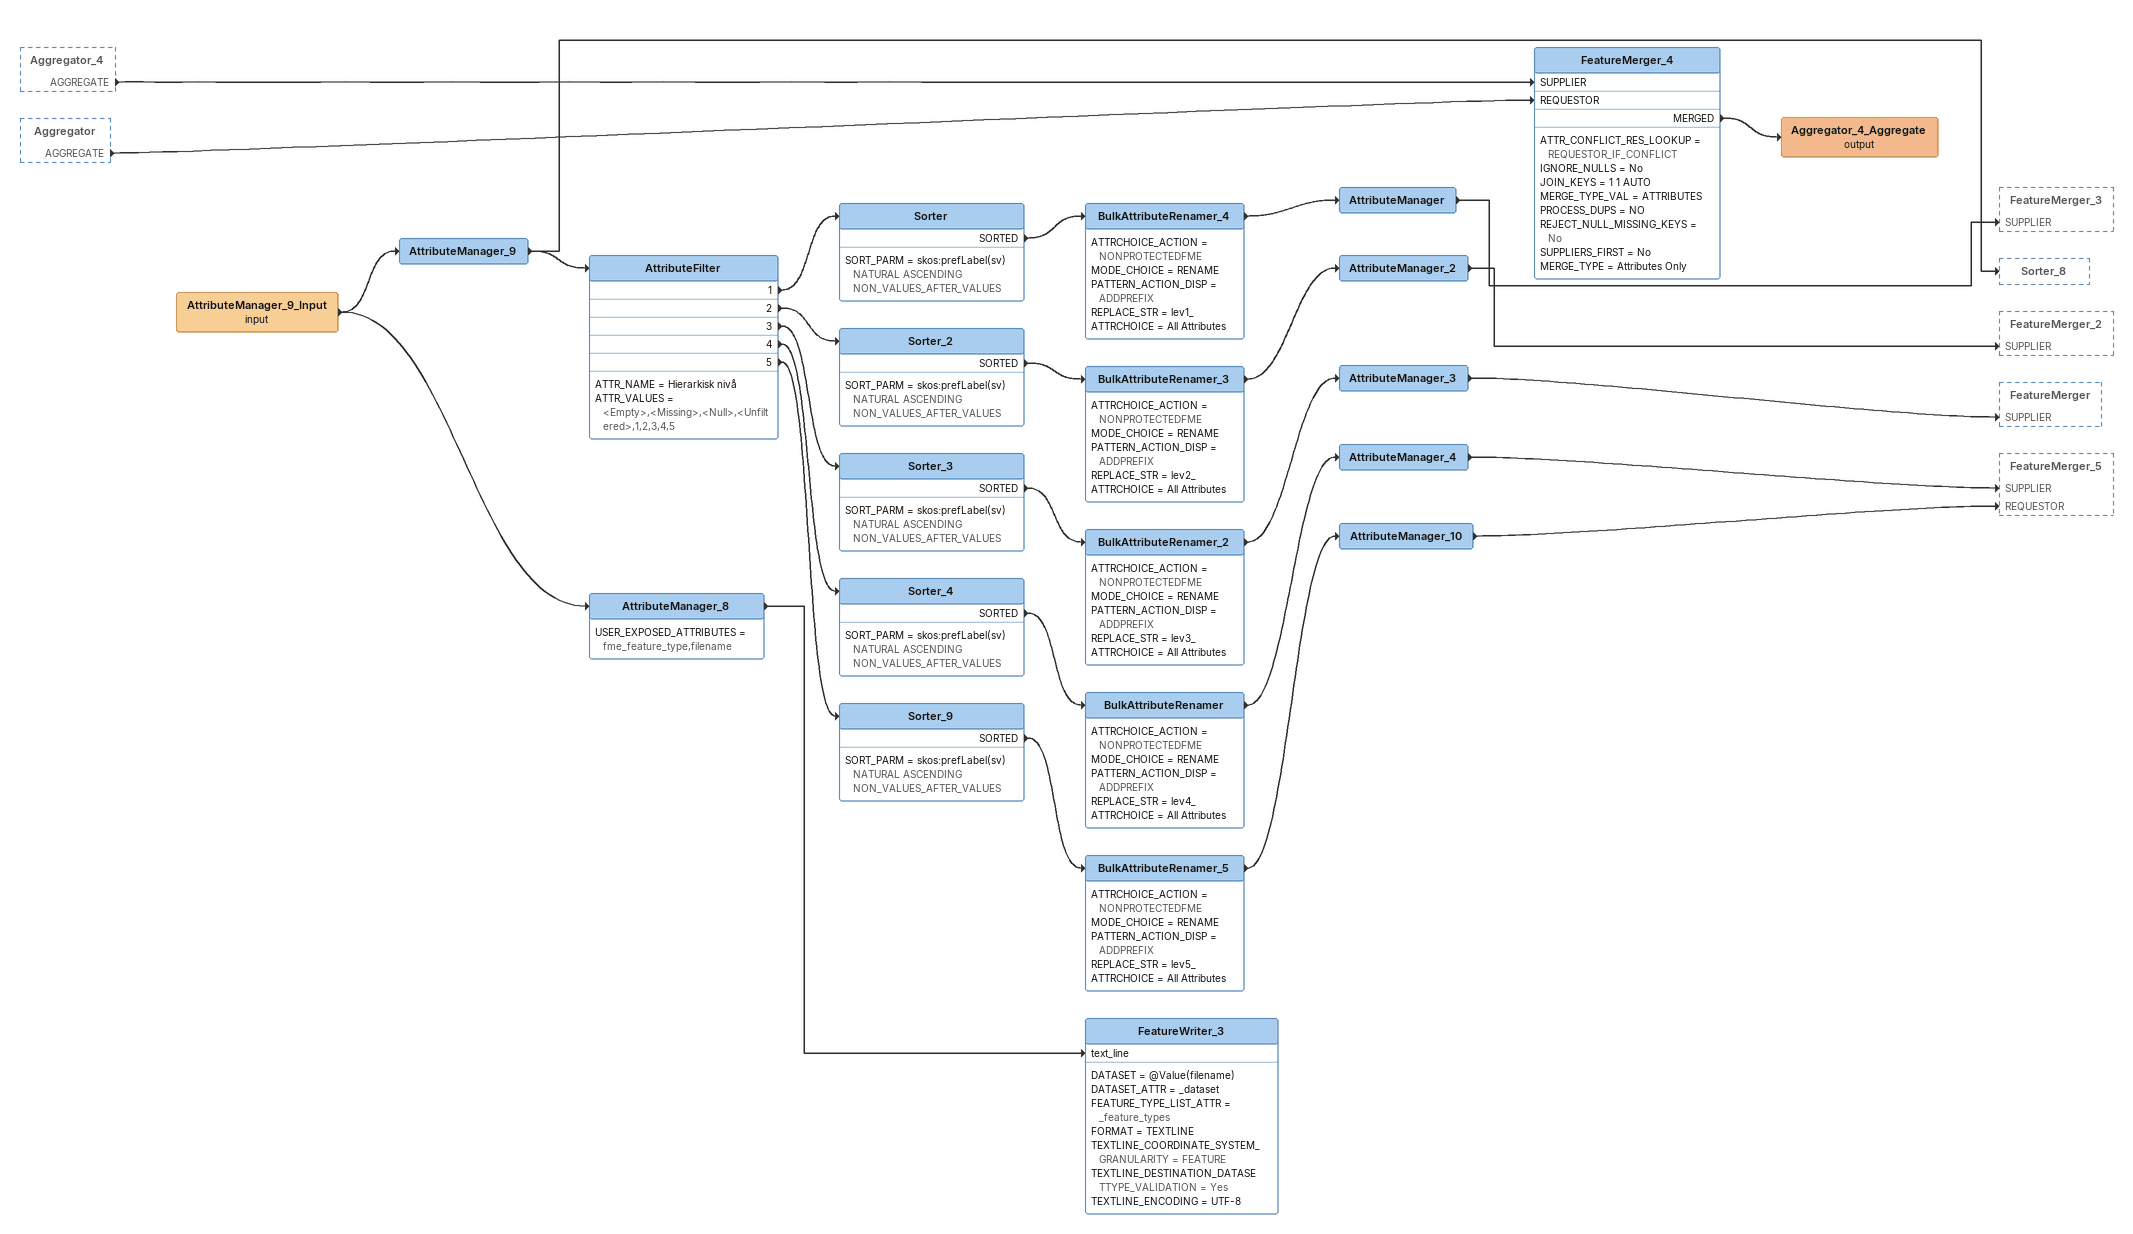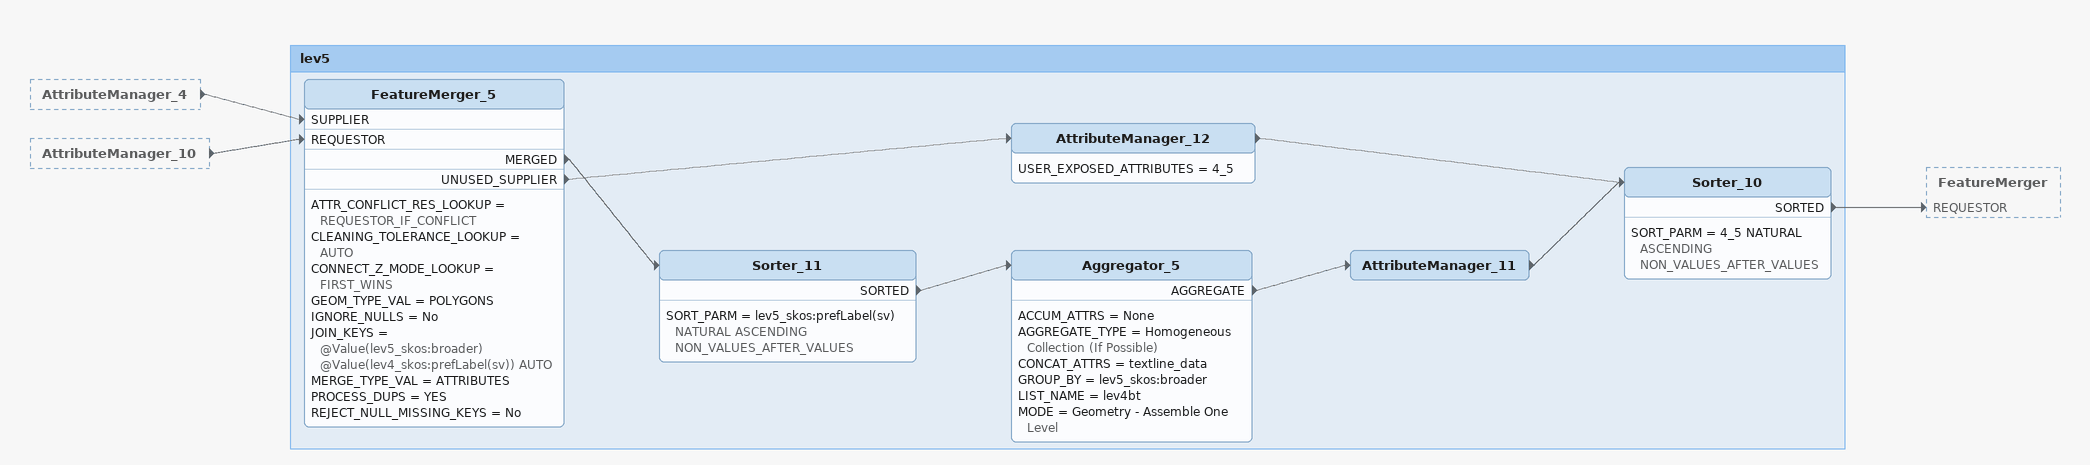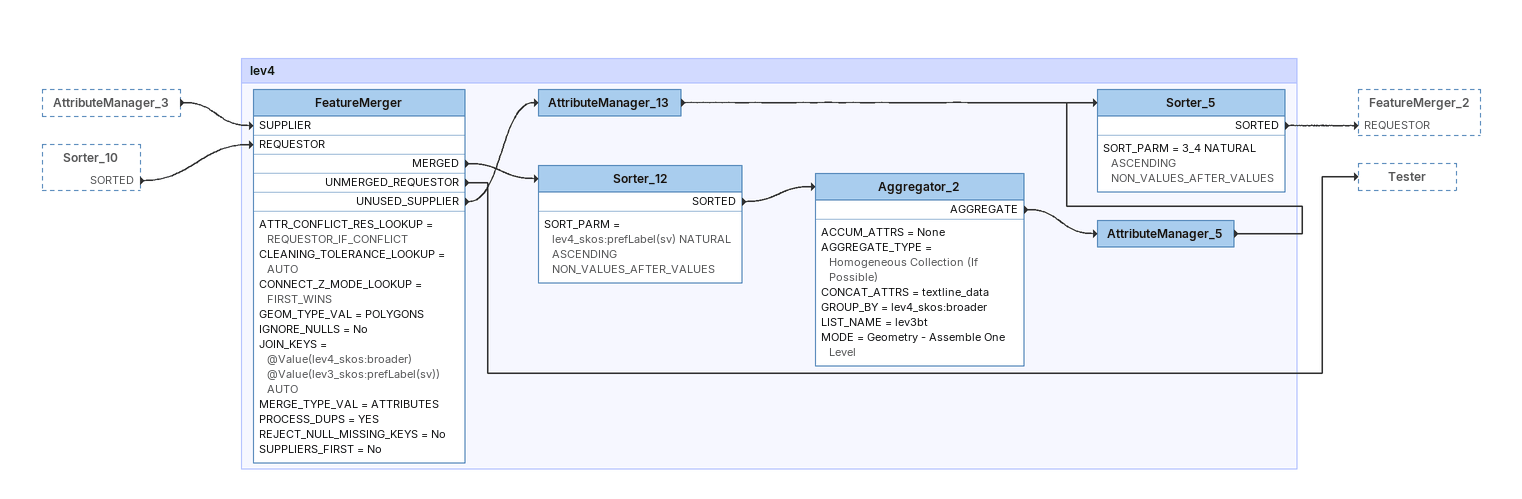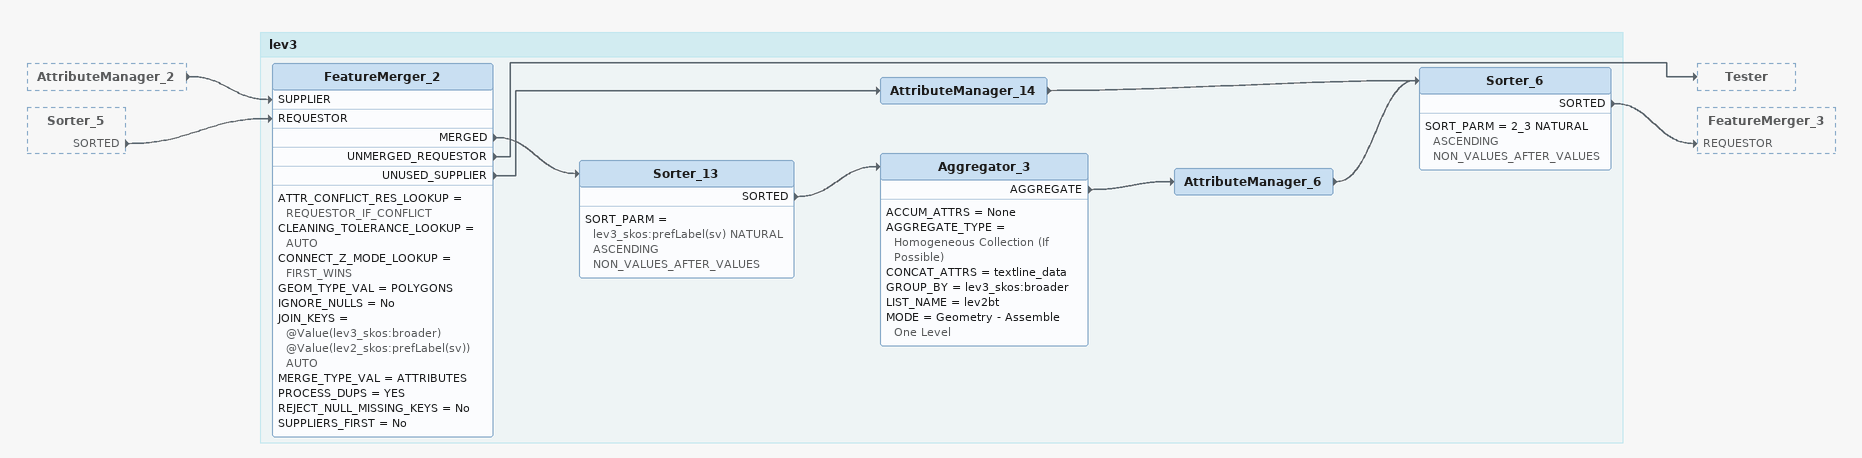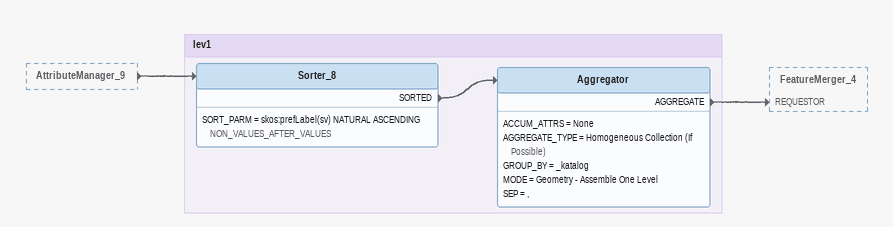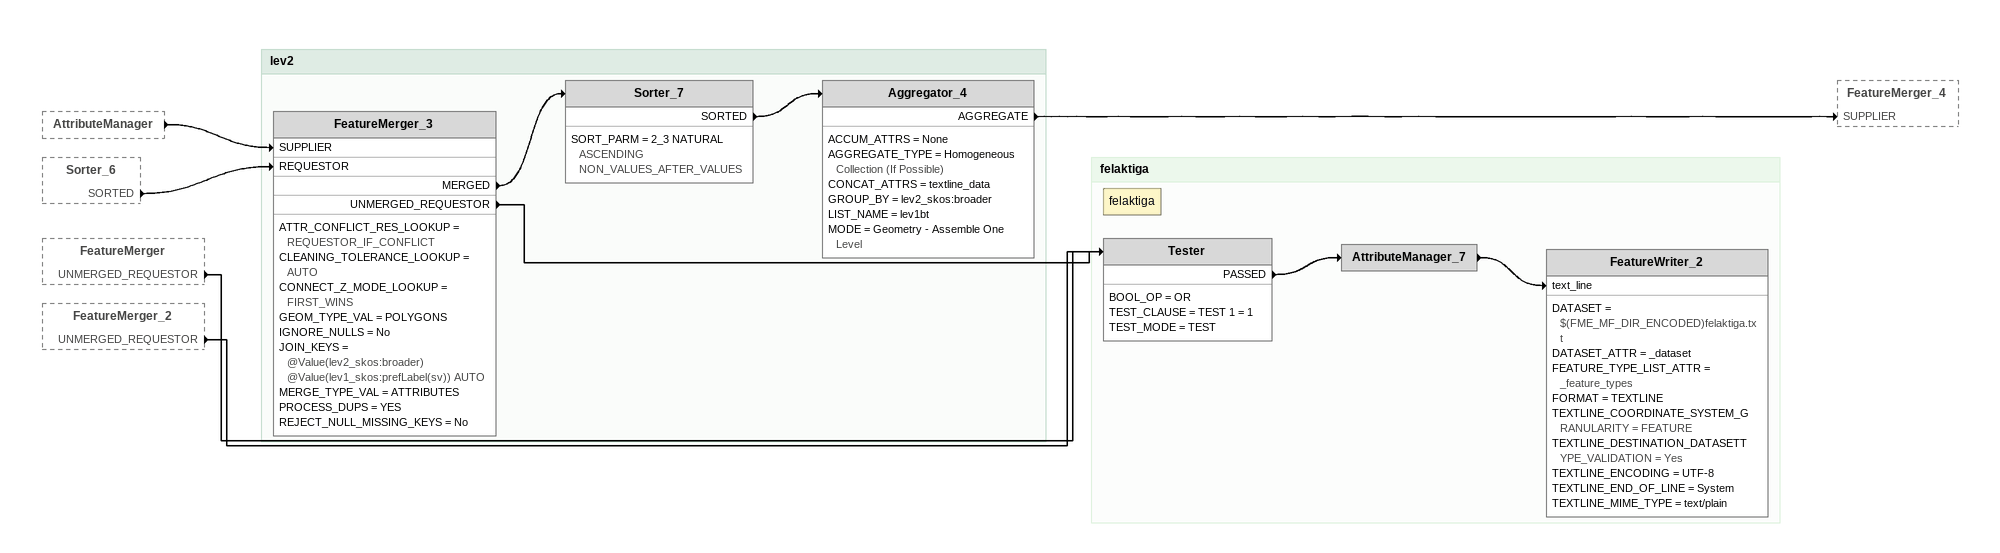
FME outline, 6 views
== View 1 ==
Aggregator_4 [outside]
    AGGREGATE -> FeatureMerger_4 [SUPPLIER]
Aggregator [outside]
    AGGREGATE -> FeatureMerger_4 [REQUESTOR]
AttributeManager_9_Input (input)
    -> AttributeManager_9
    -> AttributeManager_8
AttributeManager_9
    -> AttributeFilter
    -> Sorter_8
AttributeFilter
    ATTR_NAME = Hierarkisk nivå
    ATTR_VALUES = <Empty>,<Missing>,<Null>,<Unfiltered>,1,2,3,4,5
    1 -> Sorter
    2 -> Sorter_2
    3 -> Sorter_3
    4 -> Sorter_4
    5 -> Sorter_9
Sorter
    SORT_PARM = skos:prefLabel(sv) NATURAL ASCENDING NON_VALUES_AFTER_VALUES
    SORTED -> BulkAttributeRenamer_4
BulkAttributeRenamer_4
    ATTRCHOICE_ACTION = NONPROTECTEDFME
    MODE_CHOICE = RENAME
    PATTERN_ACTION_DISP = ADDPREFIX
    REPLACE_STR = lev1_
    ATTRCHOICE = All Attributes
    -> AttributeManager
AttributeManager
    -> FeatureMerger_3 [SUPPLIER]
Sorter_2
    SORT_PARM = skos:prefLabel(sv) NATURAL ASCENDING NON_VALUES_AFTER_VALUES
    SORTED -> BulkAttributeRenamer_3
BulkAttributeRenamer_3
    ATTRCHOICE_ACTION = NONPROTECTEDFME
    MODE_CHOICE = RENAME
    PATTERN_ACTION_DISP = ADDPREFIX
    REPLACE_STR = lev2_
    ATTRCHOICE = All Attributes
    -> AttributeManager_2
AttributeManager_2
    -> FeatureMerger_2 [SUPPLIER]
Sorter_3
    SORT_PARM = skos:prefLabel(sv) NATURAL ASCENDING NON_VALUES_AFTER_VALUES
    SORTED -> BulkAttributeRenamer_2
BulkAttributeRenamer_2
    ATTRCHOICE_ACTION = NONPROTECTEDFME
    MODE_CHOICE = RENAME
    PATTERN_ACTION_DISP = ADDPREFIX
    REPLACE_STR = lev3_
    ATTRCHOICE = All Attributes
    -> AttributeManager_3
AttributeManager_3
    -> FeatureMerger [SUPPLIER]
Sorter_4
    SORT_PARM = skos:prefLabel(sv) NATURAL ASCENDING NON_VALUES_AFTER_VALUES
    SORTED -> BulkAttributeRenamer
BulkAttributeRenamer
    ATTRCHOICE_ACTION = NONPROTECTEDFME
    MODE_CHOICE = RENAME
    PATTERN_ACTION_DISP = ADDPREFIX
    REPLACE_STR = lev4_
    ATTRCHOICE = All Attributes
    -> AttributeManager_4
AttributeManager_4
    -> FeatureMerger_5 [SUPPLIER]
Sorter_9
    SORT_PARM = skos:prefLabel(sv) NATURAL ASCENDING NON_VALUES_AFTER_VALUES
    SORTED -> BulkAttributeRenamer_5
BulkAttributeRenamer_5
    ATTRCHOICE_ACTION = NONPROTECTEDFME
    MODE_CHOICE = RENAME
    PATTERN_ACTION_DISP = ADDPREFIX
    REPLACE_STR = lev5_
    ATTRCHOICE = All Attributes
    -> AttributeManager_10
AttributeManager_10
    -> FeatureMerger_5 [REQUESTOR]
FeatureMerger_4
    ATTR_CONFLICT_RES_LOOKUP = REQUESTOR_IF_CONFLICT
    IGNORE_NULLS = No
    JOIN_KEYS = 1 1 AUTO
    MERGE_TYPE_VAL = ATTRIBUTES
    PROCESS_DUPS = NO
    REJECT_NULL_MISSING_KEYS = No
    SUPPLIERS_FIRST = No
    MERGE_TYPE = Attributes Only
    MERGED -> Aggregator_4_Aggregate (output)
Aggregator_4_Aggregate (output)
AttributeManager_8
    USER_EXPOSED_ATTRIBUTES = fme_feature_type,filename
    -> FeatureWriter_3 [text_line]
FeatureWriter_3
    DATASET = @Value(filename)
    DATASET_ATTR = _dataset
    FEATURE_TYPE_LIST_ATTR = _feature_types
    FORMAT = TEXTLINE
    TEXTLINE_COORDINATE_SYSTEM_GRANULARITY = FEATURE
    TEXTLINE_DESTINATION_DATASETTYPE_VALIDATION = Yes
    TEXTLINE_ENCODING = UTF-8

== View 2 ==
AttributeManager_4 [outside]
    -> FeatureMerger_5 [SUPPLIER]
AttributeManager_10 [outside]
    -> FeatureMerger_5 [REQUESTOR]

Bookmark: lev5
FeatureMerger_5
    ATTR_CONFLICT_RES_LOOKUP = REQUESTOR_IF_CONFLICT
    CLEANING_TOLERANCE_LOOKUP = AUTO
    CONNECT_Z_MODE_LOOKUP = FIRST_WINS
    GEOM_TYPE_VAL = POLYGONS
    IGNORE_NULLS = No
    JOIN_KEYS = @Value(lev5_skos:broader) @Value(lev4_skos:prefLabel(sv)) AUTO
    MERGE_TYPE_VAL = ATTRIBUTES
    PROCESS_DUPS = YES
    REJECT_NULL_MISSING_KEYS = No
    MERGED -> Sorter_11
    UNUSED_SUPPLIER -> AttributeManager_12
AttributeManager_12
    USER_EXPOSED_ATTRIBUTES = 4_5
    -> Sorter_10
Sorter_11
    SORT_PARM = lev5_skos:prefLabel(sv) NATURAL ASCENDING NON_VALUES_AFTER_VALUES
    SORTED -> Aggregator_5
Aggregator_5
    ACCUM_ATTRS = None
    AGGREGATE_TYPE = Homogeneous Collection (If Possible)
    CONCAT_ATTRS = textline_data
    GROUP_BY = lev5_skos:broader
    LIST_NAME = lev4bt
    MODE = Geometry - Assemble One Level
    AGGREGATE -> AttributeManager_11
AttributeManager_11
    -> Sorter_10
Sorter_10
    SORT_PARM = 4_5 NATURAL ASCENDING NON_VALUES_AFTER_VALUES
    SORTED -> FeatureMerger [REQUESTOR]

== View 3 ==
AttributeManager_3 [outside]
    -> FeatureMerger [SUPPLIER]
Sorter_10 [outside]
    SORTED -> FeatureMerger [REQUESTOR]

Bookmark: lev4
FeatureMerger
    ATTR_CONFLICT_RES_LOOKUP = REQUESTOR_IF_CONFLICT
    CLEANING_TOLERANCE_LOOKUP = AUTO
    CONNECT_Z_MODE_LOOKUP = FIRST_WINS
    GEOM_TYPE_VAL = POLYGONS
    IGNORE_NULLS = No
    JOIN_KEYS = @Value(lev4_skos:broader) @Value(lev3_skos:prefLabel(sv)) AUTO
    MERGE_TYPE_VAL = ATTRIBUTES
    PROCESS_DUPS = YES
    REJECT_NULL_MISSING_KEYS = No
    SUPPLIERS_FIRST = No
    MERGED -> Sorter_12
    UNMERGED_REQUESTOR -> Tester
    UNUSED_SUPPLIER -> AttributeManager_13
AttributeManager_13
    -> Sorter_5
Sorter_12
    SORT_PARM = lev4_skos:prefLabel(sv) NATURAL ASCENDING NON_VALUES_AFTER_VALUES
    SORTED -> Aggregator_2
Aggregator_2
    ACCUM_ATTRS = None
    AGGREGATE_TYPE = Homogeneous Collection (If Possible)
    CONCAT_ATTRS = textline_data
    GROUP_BY = lev4_skos:broader
    LIST_NAME = lev3bt
    MODE = Geometry - Assemble One Level
    AGGREGATE -> AttributeManager_5
AttributeManager_5
    -> Sorter_5
Sorter_5
    SORT_PARM = 3_4 NATURAL ASCENDING NON_VALUES_AFTER_VALUES
    SORTED -> FeatureMerger_2 [REQUESTOR]

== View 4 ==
AttributeManager_2 [outside]
    -> FeatureMerger_2 [SUPPLIER]
Sorter_5 [outside]
    SORTED -> FeatureMerger_2 [REQUESTOR]

Bookmark: lev3
FeatureMerger_2
    ATTR_CONFLICT_RES_LOOKUP = REQUESTOR_IF_CONFLICT
    CLEANING_TOLERANCE_LOOKUP = AUTO
    CONNECT_Z_MODE_LOOKUP = FIRST_WINS
    GEOM_TYPE_VAL = POLYGONS
    IGNORE_NULLS = No
    JOIN_KEYS = @Value(lev3_skos:broader) @Value(lev2_skos:prefLabel(sv)) AUTO
    MERGE_TYPE_VAL = ATTRIBUTES
    PROCESS_DUPS = YES
    REJECT_NULL_MISSING_KEYS = No
    SUPPLIERS_FIRST = No
    MERGED -> Sorter_13
    UNMERGED_REQUESTOR -> Tester
    UNUSED_SUPPLIER -> AttributeManager_14
AttributeManager_14
    -> Sorter_6
Sorter_13
    SORT_PARM = lev3_skos:prefLabel(sv) NATURAL ASCENDING NON_VALUES_AFTER_VALUES
    SORTED -> Aggregator_3
Aggregator_3
    ACCUM_ATTRS = None
    AGGREGATE_TYPE = Homogeneous Collection (If Possible)
    CONCAT_ATTRS = textline_data
    GROUP_BY = lev3_skos:broader
    LIST_NAME = lev2bt
    MODE = Geometry - Assemble One Level
    AGGREGATE -> AttributeManager_6
AttributeManager_6
    -> Sorter_6
Sorter_6
    SORT_PARM = 2_3 NATURAL ASCENDING NON_VALUES_AFTER_VALUES
    SORTED -> FeatureMerger_3 [REQUESTOR]

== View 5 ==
AttributeManager_9 [outside]
    -> Sorter_8

Bookmark: lev1
Sorter_8
    SORT_PARM = skos:prefLabel(sv) NATURAL ASCENDING NON_VALUES_AFTER_VALUES
    SORTED -> Aggregator
Aggregator
    ACCUM_ATTRS = None
    AGGREGATE_TYPE = Homogeneous Collection (If Possible)
    GROUP_BY = _katalog
    MODE = Geometry - Assemble One Level
    SEP = ,
    AGGREGATE -> FeatureMerger_4 [REQUESTOR]

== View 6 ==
AttributeManager [outside]
    -> FeatureMerger_3 [SUPPLIER]
Sorter_6 [outside]
    SORTED -> FeatureMerger_3 [REQUESTOR]
FeatureMerger [outside]
    UNMERGED_REQUESTOR -> Tester
FeatureMerger_2 [outside]
    UNMERGED_REQUESTOR -> Tester

Bookmark: lev2
FeatureMerger_3
    ATTR_CONFLICT_RES_LOOKUP = REQUESTOR_IF_CONFLICT
    CLEANING_TOLERANCE_LOOKUP = AUTO
    CONNECT_Z_MODE_LOOKUP = FIRST_WINS
    GEOM_TYPE_VAL = POLYGONS
    IGNORE_NULLS = No
    JOIN_KEYS = @Value(lev2_skos:broader) @Value(lev1_skos:prefLabel(sv)) AUTO
    MERGE_TYPE_VAL = ATTRIBUTES
    PROCESS_DUPS = YES
    REJECT_NULL_MISSING_KEYS = No
    MERGED -> Sorter_7
    UNMERGED_REQUESTOR -> Tester
Sorter_7
    SORT_PARM = 2_3 NATURAL ASCENDING NON_VALUES_AFTER_VALUES
    SORTED -> Aggregator_4
Aggregator_4
    ACCUM_ATTRS = None
    AGGREGATE_TYPE = Homogeneous Collection (If Possible)
    CONCAT_ATTRS = textline_data
    GROUP_BY = lev2_skos:broader
    LIST_NAME = lev1bt
    MODE = Geometry - Assemble One Level
    AGGREGATE -> FeatureMerger_4 [SUPPLIER]

Bookmark: felaktiga
Note: felaktiga
Tester
    BOOL_OP = OR
    TEST_CLAUSE = TEST 1 = 1
    TEST_MODE = TEST
    PASSED -> AttributeManager_7
AttributeManager_7
    -> FeatureWriter_2 [text_line]
FeatureWriter_2
    DATASET = $(FME_MF_DIR_ENCODED)felaktiga.txt
    DATASET_ATTR = _dataset
    FEATURE_TYPE_LIST_ATTR = _feature_types
    FORMAT = TEXTLINE
    TEXTLINE_COORDINATE_SYSTEM_GRANULARITY = FEATURE
    TEXTLINE_DESTINATION_DATASETTYPE_VALIDATION = Yes
    TEXTLINE_ENCODING = UTF-8
    TEXTLINE_END_OF_LINE = System
    TEXTLINE_MIME_TYPE = text/plain
